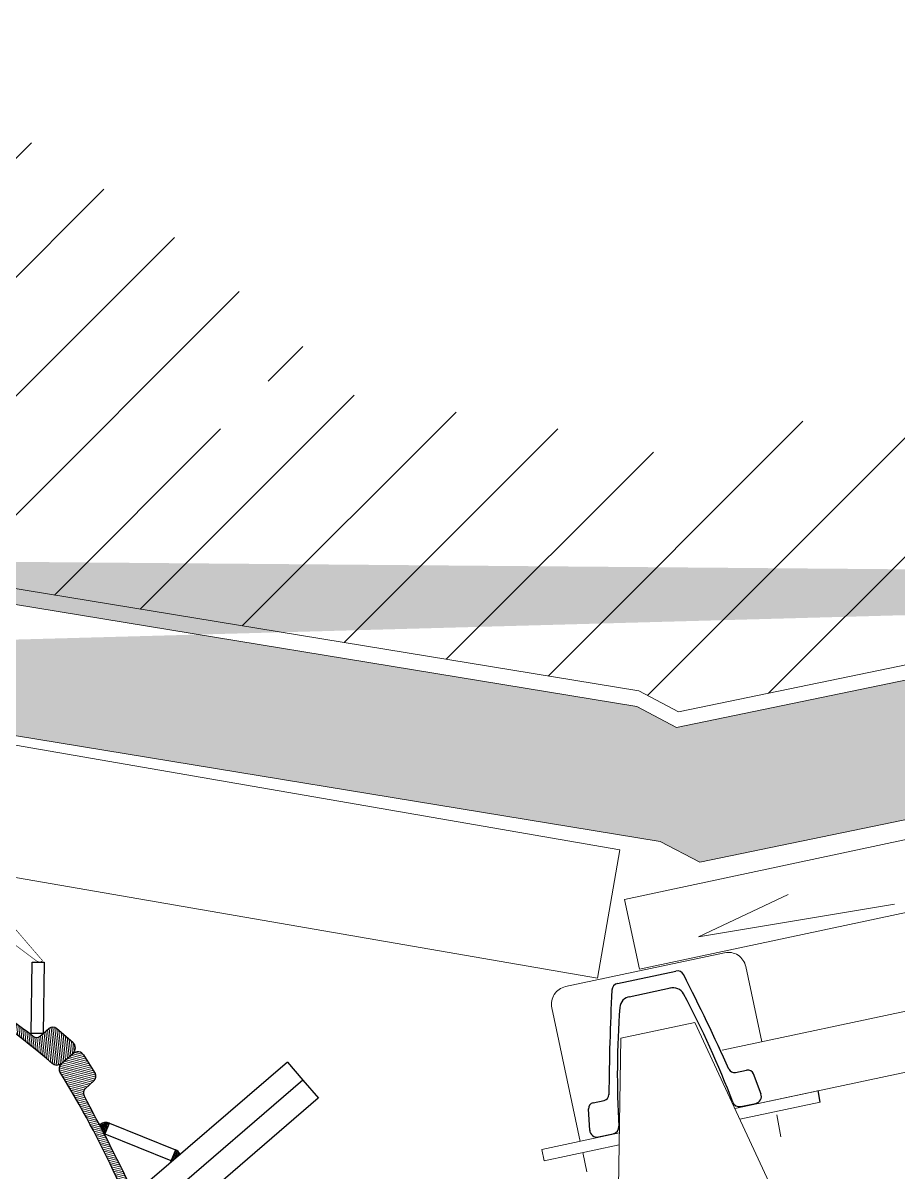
# Model space of a CAD drawing. Header units: millimetres. Extents: x -46762 to 217101, y -107409 to 31524.
# Drawn here: x 118414 to 119151, y -61767 to -60799 of the extents above; entities that cross this region are included whole.
import ezdxf

# ---------------------------------------------------------------- set-up
doc = ezdxf.new("R2010")
doc.units = ezdxf.units.MM
doc.linetypes.add('ACAD_ISO10W100', pattern=[18, 12, -3, 0, -3])
doc.linetypes.add('IRA2', pattern=[4, 2, -1, 0, -1])
pattern_1 = [(49.99999999999999, (0, 0), (1.82184668996004, -0.1593908553890309), [0.1905, -2.0955]), (355, (0, 0), (-0.3524282597566699, 1.9105664288218), [0.1524, -1.6764]), (100.451, (0.15182, -0.0132825), (1.469425016659592, 1.751166878202919), [0.1619, -1.7809]), (46.18420000000001, (0, 0.508), (2.710790408921299, -0.4204232793272715), [0.28575, -3.14325]), (96.6356, (0.225899, 0.472965), (2.374042344662371, 2.474255558900492), [0.24285, -2.67135]), (351.1840000000001, (0, 0.508), (2.374046058139339, 2.474251178605977), [0.2286, -2.5146]), (21, (0.254, 0.381), (1.516148798353833, -1.022655185167625), [0.1905, -2.0955]), (326.0000000000001, (0.254, 0.381), (0.6180202834764708, 1.841879661223193), [0.1524, -1.6764]), (71.4514, (0.380345, 0.295779), (2.134164907701245, 0.8192285771605745), [0.1619, -1.7809]), (37.50000000000001, (0, 0), (0.03088603250591817, 0.8455503887315311), [0, -1.65608, 0, -1.7018, 0, -1.68275]), (7.499999999999999, (0, 0), (0.6681966251030574, 1.001805748181195), [0, -0.9702799999999999, 0, -1.61798, 0, -0.6413500000000001]), (327.5, (-0.5664199999999999, 0), (1.355905951668714, -0.05728743992673458), [0, -0.635, 0, -1.9812, 0, -2.6289]), (317.5, (-0.82042, 0), (1.48129181386018, 0.2542649103333302), [0, -0.8255, 0, -1.31572, 0, -1.8669])]
pattern_2 = [(130, (128494.4827682628, 0), (-1.82184668996004, -0.1593908553890309), [0.1905, -2.0955]), (185, (128494.4827682628, 0), (0.3524282597566699, 1.9105664288218), [0.1524, -1.6764]), (79.549, (128494.3309482628, -0.0132825), (-1.469425016659592, 1.751166878202919), [0.1619, -1.7809]), (133.8158, (128494.4827682628, 0.508), (-2.710790408921299, -0.4204232793272715), [0.28575, -3.14325]), (83.3644, (128494.2568692628, 0.472965), (-2.374042344662371, 2.474255558900492), [0.24285, -2.67135]), (188.8159999999999, (128494.4827682628, 0.508), (-2.374046058139339, 2.474251178605977), [0.2286, -2.5146]), (159, (128494.2287682628, 0.381), (-1.516148798353833, -1.022655185167625), [0.1905, -2.0955]), (214, (128494.2287682628, 0.381), (-0.6180202834764708, 1.841879661223193), [0.1524, -1.6764]), (108.5486, (128494.1024232628, 0.295779), (-2.134164907701245, 0.8192285771605745), [0.1619, -1.7809]), (142.5, (128494.4827682628, 0), (-0.03088603250591817, 0.8455503887315311), [0, -1.65608, 0, -1.7018, 0, -1.68275]), (172.5, (128494.4827682628, 0), (-0.6681966251030574, 1.001805748181195), [0, -0.9702799999999999, 0, -1.61798, 0, -0.6413500000000001]), (212.5, (128495.0491882628, 0), (-1.355905951668714, -0.05728743992673458), [0, -0.635, 0, -1.9812, 0, -2.6289]), (222.5, (128495.3031882628, 0), (-1.48129181386018, 0.2542649103333302), [0, -0.8255, 0, -1.31572, 0, -1.8669])]

# ---------------------------------------------------------------- blocks, each defined once
blk = doc.blocks.new('сопр')
at = {"lineweight": 0}
h = blk.add_hatch(dxfattribs=at)
h.set_pattern_fill('AR-CONC', scale=0.01, style=0)
h.set_pattern_definition(pattern_1)
edge = h.paths.add_edge_path()
edge.add_arc((64201.92335489833, -2667.571534069697), 8.299528506652026, 92.51439684783877, 152.5514570375888)
edge.add_line((64194.55814440739, -2663.74585140423), (64204.30368661218, -2668.748662409661))
edge.add_line((64204.3036866122, -2668.74866240967), (64201.55925110142, -2659.279996099849))
h = blk.add_hatch(dxfattribs=at)
h.set_pattern_fill('AR-CONC', scale=0.01, style=0)
h.set_pattern_definition(pattern_2)
edge = h.paths.add_edge_path()
edge.add_arc((64292.55941336449, -2667.571534069697), 8.299528506652026, 27.44854296256722, 87.48560315253587)
edge.add_line((64292.92351716141, -2659.279996099849), (64290.17908165063, -2668.74866240967))
edge.add_line((64290.17908165064, -2668.748662409661), (64299.92462385543, -2663.74585140423))
h = blk.add_hatch(dxfattribs=at)
h.set_pattern_fill('AR-CONC', scale=0.01, style=0)
h.set_pattern_definition(pattern_1)
edge = h.paths.add_edge_path()
edge.add_arc((64172.05259409266, -2720.321251224428), 5.847362539310585, 146.8480983274942, 199.2510510962566)
edge.add_line((64166.53219868802, -2722.249173225576), (64177.14180799063, -2722.249173225576))
edge.add_line((64177.14180799063, -2722.249173225576), (64167.15704368727, -2717.12355910441))
h = blk.add_hatch(dxfattribs=at)
h.set_pattern_fill('AR-CONC', scale=0.01, style=0)
h.set_pattern_definition(pattern_2)
edge = h.paths.add_edge_path()
edge.add_arc((64322.43017417016, -2720.321251224428), 5.847362539310585, 340.7489489036842, 393.1519016726917)
edge.add_line((64327.32572457555, -2717.12355910441), (64317.34096027219, -2722.249173225576))
edge.add_line((64317.34096027219, -2722.249173225576), (64327.95056957481, -2722.249173225576))
at = {"color": 7, "lineweight": 0}
for p, q in [((64208.83042515846, -2509.322464501332), (64232.18288210293, -2476.031672502046)), ((64209.91696833994, -2505.009127306523), (64230.24490313667, -2476.030033128038)), ((64211.0199338806, -2500.672378727457), (64228.30692417039, -2476.028393754037)), ((64212.13962152954, -2496.311791447755), (64226.36894520409, -2476.02675438008)), ((64213.27634053949, -2491.926924603067), (64224.4309662378, -2476.025115006079)), ((64214.43041009516, -2487.517323170072), (64222.49298727154, -2476.023475632075)), ((64215.60215976726, -2483.082517319432), (64220.3785997788, -2476.273320698285)), ((64223.82573682001, -2490.70983352861), (64234.12086106918, -2476.033311876025)), ((64226.68535328944, -2489.397605051789), (64236.05884003548, -2476.034951249985)), ((64228.87405126838, -2489.041824454023), (64237.99681900172, -2476.036590624029)), ((64230.82110627997, -2489.030525200746), (64239.934797968, -2476.038229997997)), ((64232.75908524626, -2489.032164574677), (64241.87277693425, -2476.039869372005)), ((64234.69706421254, -2489.033803948674), (64243.81075590056, -2476.041508745966)), ((64236.6350431788, -2489.035443322682), (64245.74873486681, -2476.043148119945)), ((64238.57302214507, -2489.037082696654), (64247.68671383309, -2476.044787493942)), ((64240.51100111133, -2489.038722070658), (64249.62469279936, -2476.046426867913)), ((64242.44898007762, -2489.040361444655), (64251.56267176565, -2476.04806624191)), ((64244.38695904386, -2489.042000818634), (64253.5006507319, -2476.049705615889)), ((64246.32493801013, -2489.043640192645), (64255.43862969815, -2476.051344989901)), ((64248.26291697641, -2489.045279566642), (64257.37660866444, -2476.052984363894)), ((64250.2008959427, -2489.046918940574), (64259.31458763069, -2476.054623737873)), ((64252.13887490895, -2489.048558314618), (64261.252566597, -2476.056263111837)), ((64254.07685387519, -2489.050197688601), (64263.19054556323, -2476.057902485882)), ((64256.01483284145, -2489.051837062605), (64265.12852452948, -2476.05954185986)), ((64257.95281180775, -2489.053476436566), (64267.06650349576, -2476.061181233854)), ((64259.89079077405, -2489.055115810523), (64269.00448246206, -2476.062820607789)), ((64261.82876974027, -2489.056755184582), (64270.94246142832, -2476.064459981797)), ((64263.76674870661, -2489.058394558491), (64272.86683024705, -2476.085501707901)), ((64265.69152166983, -2489.078860144309), (64274.53806187717, -2476.467410708559)), ((64267.44367666454, -2489.345406427223), (64275.93857167849, -2477.235255292508)), ((64269.01447022379, -2489.870497917629), (64277.09328241931, -2478.353506063533)), ((64270.42967823002, -2490.617389036874), (64277.96522351312, -2479.874867544724)), ((64271.6987625599, -2491.57259112431), (64278.52630415494, -2481.839385421452)), ((64272.81930076845, -2492.739557568653), (64279.05629061024, -2483.848230543899)), ((64273.77591977173, -2494.140203928488), (64279.58461644021, -2485.859443020265)), ((64274.53241380121, -2495.826144417988), (64280.11127715809, -2487.873029246934)), ((64207.76001368534, -2513.61280465778), (64219.64522715675, -2496.669483854963)), ((64275.10841437519, -2497.76939274016), (64280.63626825111, -2489.888995657147)), ((64275.67289567565, -2499.72906270649), (64281.15958518047, -2491.907348721368)), ((64276.23321569052, -2501.694664917726), (64281.681223381, -2493.928094947587)), ((64276.78934635415, -2503.666239383634), (64282.20117826091, -2495.951240881674)), ((64277.34125918686, -2505.643826704312), (64282.71944520182, -2497.976793107657)), ((64205.66646647466, -2522.126089634847), (64216.97745978484, -2506.001365521664)), ((64206.70545198504, -2517.880549697507), (64218.28340337292, -2501.375255528757)), ((64277.8889252864, -2507.627468082224), (64283.23601955827, -2500.004758247931)), ((64278.43231531944, -2509.617205334354), (64283.75089665764, -2502.03514296365)), ((64278.97139951273, -2511.613080904808), (64284.26407179997, -2504.067953955091)), ((64279.50614764412, -2513.615137877776), (64284.77554025758, -2506.103197961816)), ((64280.0365290332, -2515.623419990596), (64285.28529727503, -2508.140881763175)), ((64203.63416941204, -2530.552057635163), (64214.52136332104, -2515.031493407485)), ((64204.64279158034, -2526.349803066427), (64215.72436633819, -2510.552133417979)), ((64280.56251253169, -2517.637971647579), (64285.7933380688, -2510.181012178422)), ((64280.56251253169, -2517.637971647579), (64285.79333806875, -2510.181012178447)), ((64281.12699383216, -2519.597641613906), (64286.29965782697, -2512.223596067306)), ((64281.68731384703, -2521.563243825145), (64286.80425170931, -2514.268640330043)), ((64282.11375697733, -2523.719698224966), (64287.30711484663, -2516.316151907933)), ((64282.62182772707, -2525.75978593561), (64287.80824234084, -2518.366137783712)), ((64200.69614924626, -2543.033589370742), (64211.18870190316, -2528.075617758888)), ((64201.66108827573, -2538.893608604376), (64212.25575021143, -2523.790072062453)), ((64202.64034945476, -2534.733210470215), (64213.36592867279, -2519.443040888971)), ((64283.12533747568, -2527.806375717522), (64288.30762926461, -2520.418604981653)), ((64283.62425205261, -2529.859516283537), (64288.80527066111, -2522.473560568022)), ((64284.11853674494, -2531.919257119753), (64289.30116154383, -2524.531011651612)), ((64284.60815628537, -2533.985648502505), (64289.79529689629, -2526.590965383737)), ((64198.8083235704, -2551.253601873603), (64209.17630282971, -2536.473219586842)), ((64199.74530227773, -2547.153480779023), (64210.16282347769, -2532.302472500072)), ((64285.09307484012, -2536.058741515739), (64290.2876716718, -2528.653428958885)), ((64285.57325599628, -2538.138588068901), (64290.77828079323, -2530.718409614914)), ((64285.57325599628, -2538.138588068905), (64290.77828079323, -2530.718409614907)), ((64286.04866274883, -2540.225240915603), (64291.26711915272, -2532.78591463347)), ((64286.5192574874, -2542.318753672542), (64291.75418161145, -2534.855951340396)), ((64286.98500198238, -2544.419180838922), (64292.23946299937, -2536.928527105923)), ((64196.97510576357, -2559.39576649895), (64207.31473765058, -2544.655795654857)), ((64197.88499537467, -2555.334263073997), (64208.22746075463, -2540.590252859467)), ((64287.44585737096, -2546.526577816883), (64292.72295811495, -2539.003649345301)), ((64287.90178414244, -2548.641000932032), (64293.20466172495, -2541.081325518979)), ((64288.35274212332, -2550.762507454954), (64293.68456856401, -2543.161563133046)), ((64288.79869046177, -2552.891155623085), (64294.16267333461, -2545.244369739652)), ((64289.23958761182, -2555.027004663676), (64294.63897070655, -2547.329752937312)), ((64174.66521371621, -2596.729065256339), (64205.59193958416, -2552.640548123512)), ((64175.82573359452, -2597.839034638026), (64204.77924561915, -2556.563491394176)), ((64196.07844841671, -2563.438406274679), (64206.436681886, -2548.671917389744)), ((64289.67539131684, -2557.170114816894), (64295.11345531688, -2549.417720371446)), ((64290.10605859267, -2559.320547360014), (64295.58612176948, -2551.508279734579)), ((64290.53154571016, -2561.47836463249), (64296.05696463486, -2553.60143876688)), ((64290.95180817722, -2563.643630061291), (64296.52597844983, -2555.697205256572)), ((64291.47070884471, -2557.375129462405), (64295.58612176947, -2551.508279734553)), ((64177.23195472144, -2598.59873727131), (64203.99741565247, -2560.442435570843)), ((64178.91030360347, -2598.970500061052), (64203.24533906626, -2564.278963927893)), ((64291.36680072027, -2565.816408187588), (64296.99315771722, -2557.795587040357)), ((64291.77647726495, -2567.996764693959), (64297.45849690563, -2559.896592003653)), ((64292.18079091665, -2570.184766432543), (64297.92199044905, -2562.00022808119)), ((64292.57969393978, -2572.380481454147), (64298.38363274666, -2564.106503257492)), ((64292.97313773694, -2574.583979038282), (64298.84352919209, -2566.21526728549)), ((64173.35585679264, -2593.0668918345), (64189.53962826166, -2569.995633378909)), ((64173.78571116272, -2595.218483239663), (64191.53824229593, -2569.910832621954)), ((64173.78635716673, -2589.688796044738), (64187.60164929539, -2569.993994004937)), ((64174.31628008717, -2586.16896547658), (64185.66367032911, -2569.992354630966)), ((64174.84620300763, -2582.649134908319), (64183.72569136282, -2569.990715257005)), ((64175.37612592802, -2579.129304340204), (64181.78771239655, -2569.989075883001)), ((64175.90604884851, -2575.609473771936), (64179.72212713241, -2570.169349475629)), ((64180.83695906287, -2598.98828199823), (64202.52197267347, -2568.074563611815)), ((64182.77493802915, -2598.989921372202), (64201.82633510215, -2571.830633646685)), ((64184.71291699538, -2598.991560746246), (64201.15750176807, -2575.548492101094)), ((64293.36107282706, -2576.795329724158), (64299.58956543814, -2567.916116180288)), ((64293.74344882305, -2579.014605342614), (64300.70786565124, -2569.086273065848)), ((64294.12021440842, -2581.241879049398), (64302.12386914836, -2569.832030149319)), ((64294.49131731341, -2583.477225359155), (64303.88038727157, -2570.092356444184)), ((64294.85670429024, -2585.720720180925), (64305.81836623779, -2570.093995818243)), ((64295.21632108732, -2587.972440854686), (64307.75634520407, -2570.095635192236)), ((64295.57011242285, -2590.232466189002), (64309.69432417032, -2570.097274566215)), ((64295.91802195737, -2592.500876500275), (64311.63230313662, -2570.098913940179)), ((64296.30016977551, -2594.720477404459), (64313.56399376762, -2570.109517838217)), ((64297.06555065016, -2596.393748986586), (64315.22693094186, -2570.50325124801)), ((64298.14253608903, -2597.622803381673), (64316.57024684055, -2571.352630306916)), ((64299.46935254171, -2598.495703718316), (64317.61014108813, -2572.634561156821)), ((64301.05253021548, -2599.003140664605), (64318.22784535275, -2574.518357538076)), ((64186.65089596174, -2598.993200120189), (64200.51460036218, -2579.229382521375)), ((64188.58887492799, -2598.994839494168), (64199.89680678886, -2582.874479721442)), ((64302.92963393783, -2599.091562559501), (64318.56724435445, -2576.798900293441)), ((64304.86761290415, -2599.093201933429), (64318.9066433562, -2579.079443048762)), ((64306.80559187041, -2599.094841307367), (64319.24604235789, -2581.359985804098)), ((64308.74357083662, -2599.096480681394), (64319.58544135963, -2583.640528559419)), ((64310.68154980291, -2599.098120055394), (64319.92484036136, -2585.921071314777)), ((64190.5268538943, -2598.996478868128), (64199.30334150272, -2586.484895005608)), ((64192.46889934685, -2598.992321141224), (64198.73346619539, -2590.06168089142)), ((64194.82471437321, -2598.398301848603), (64198.18648079348, -2593.605835389324)), ((64312.6195287692, -2599.099759429355), (64320.26423936309, -2588.201614070138)), ((64314.55750773545, -2599.101398803334), (64320.60363836482, -2590.482156825456)), ((64316.6793944162, -2598.840863045923), (64320.92156666183, -2592.793307784799)), ((64173.34571251898, -2605.058902539524), (64189.49042799578, -2628.157508276563)), ((64173.77920641396, -2602.90804145296), (64191.48889569926, -2628.245690240521)), ((64174.66126336664, -2601.398949571481), (64205.51335437242, -2645.539726615825)), ((64175.82365947079, -2600.290945187771), (64204.70729855319, -2641.615414013129)), ((64177.23116387752, -2599.533622737868), (64203.93203224877, -2637.735152658322)), ((64178.91013931837, -2599.164699971854), (64203.18644752156, -2633.897357400354)), ((64180.83682210417, -2599.150177647651), (64202.46950370206, -2630.100539329931)), ((64182.77480107044, -2599.151817021626), (64201.78022178658, -2626.343297764623)), ((64184.71278003672, -2599.153456395597), (64201.1176794222, -2622.624313073484)), ((64186.65075900297, -2599.155095769569), (64200.48100640495, -2618.942340236186)), ((64188.58873796926, -2599.15673514357), (64199.86938062809, -2615.296203046317)), ((64190.52671693556, -2599.158374517592), (64199.28202442743, -2611.684788882187)), ((64192.46875257431, -2599.165817863657), (64198.71820127632, -2608.107043978744)), ((64194.82355924066, -2599.763821956378), (64198.17721279087, -2604.561969142451)), ((64296.29264714495, -2603.613321140703), (64313.51480867768, -2628.253453062232)), ((64297.06085782616, -2601.941346850865), (64315.17840960667, -2627.862533637926)), ((64298.13992108287, -2600.714116297404), (64316.52316059564, -2627.015428468883)), ((64299.46821244108, -2599.843461966379), (64317.56522217522, -2625.735258788001)), ((64301.05224634865, -2599.338704223883), (64318.18611263568, -2623.852510161414)), ((64302.92949697917, -2599.253458208848), (64318.5293694596, -2621.572544877879)), ((64304.86747594543, -2599.255097582824), (64318.87262628352, -2619.292579594316)), ((64306.80545491169, -2599.256736956799), (64319.21588310745, -2617.01261431081)), ((64308.74343387799, -2599.258376330821), (64319.55913993137, -2614.732649027272)), ((64310.68141284426, -2599.260015704789), (64319.9023967553, -2612.452683743737)), ((64312.61939181053, -2599.261655078764), (64320.24565357917, -2610.172718460126)), ((64314.55737077681, -2599.263294452736), (64320.58891040313, -2607.892753176609)), ((64316.67881363411, -2599.527419721406), (64320.91074833809, -2605.582143409301)), ((64173.77049709016, -2608.437721835096), (64187.55244902951, -2628.155868902559)), ((64174.29446427058, -2611.958443909352), (64185.61447006322, -2628.154229528533)), ((64294.46477551618, -2614.853496811804), (64303.83118700569, -2628.254231341813)), ((64294.83395759893, -2612.610623376277), (64305.76916597198, -2628.255870715835)), ((64295.197383427, -2610.359514338343), (64307.70714493826, -2628.257510089807)), ((64295.55499785205, -2608.10009079603), (64309.64512390453, -2628.259149463811)), ((64295.90674467049, -2605.832272337648), (64311.5831028708, -2628.260788837779)), ((64174.81843145099, -2615.479165983583), (64183.67649109697, -2628.152590154587)), ((64175.34239863139, -2618.999888057846), (64181.7385121307, -2628.150950780644)), ((64175.86636581183, -2622.520610132127), (64179.67323481413, -2627.967182808035)), ((64292.93155218411, -2623.744161891595), (64298.78777673642, -2632.122793415685)), ((64293.32322796528, -2621.533470693761), (64299.53668947262, -2630.423209124074)), ((64293.70935806784, -2619.314845169538), (64300.65696779919, -2629.254945893514)), ((64294.08989129937, -2617.08821207656), (64302.07423096825, -2628.511585523265)), ((64291.31038416043, -2632.509002533065), (64296.92316317841, -2640.539331083102)), ((64291.72374892794, -2630.329342253357), (64297.39205626, -2638.439116405032)), ((64292.13176374457, -2628.142027679187), (64297.85910815067, -2636.336267493902)), ((64292.53438099001, -2625.946990679156), (64298.32431326309, -2634.230776355795)), ((64196.01814504261, -2634.72578863665), (64206.35138118687, -2649.509780836874)), ((64196.9079616164, -2638.769939625374), (64207.22264106929, -2653.527382351993)), ((64197.81097852124, -2642.83297662314), (64208.1284846292, -2657.594463508427)), ((64289.16492017803, -2643.294791716417), (64294.55127304554, -2651.001167305742)), ((64289.60434905363, -2641.152421939474), (64295.02928947855, -2648.914005610757)), ((64290.03865389567, -2639.002721093031), (64295.5054921416, -2646.82424891445)), ((64290.46779108059, -2636.845626763854), (64295.97987561824, -2644.731889467414)), ((64290.89171622363, -2634.681075449771), (64296.45243445846, -2642.636919472279)), ((64198.72740157968, -2646.915194104899), (64209.07035999496, -2661.713096175834)), ((64199.65744220716, -2651.016894547451), (64210.04982300459, -2665.885506326555)), ((64286.89239106024, -2653.89878596687), (64292.13417158774, -2661.398318673957)), ((64287.35681116268, -2651.792171697431), (64292.62117678118, -2659.324017399646)), ((64287.81631454216, -2649.678522962404), (64293.10639479239, -2657.247159163715)), ((64288.2708611221, -2647.557782423377), (64293.58982036882, -2655.167736451225)), ((64288.72041014933, -2645.429891773834), (64294.07144822563, -2653.085741701063)), ((64200.60131762786, -2655.138388738247), (64211.06854881038, -2670.114090638395)), ((64201.55925110142, -2659.279996099849), (64212.12834514451, -2674.401435474232)), ((64202.53147216121, -2663.442045030763), (64213.23116754663, -2678.750338668331)), ((64284.98632212016, -2662.256012491413), (64290.1683829315, -2669.670102864118)), ((64285.47002135166, -2660.176981303379), (64290.66248496265, -2667.60595519434)), ((64285.94895770155, -2658.091135754006), (64291.15482050522, -2665.539280169807)), ((64286.42309365019, -2655.998422163164), (64291.64538443278, -2663.470070456042)), ((64203.51821686477, -2667.6248732639), (64214.37913691969, -2683.163834644223)), ((64204.51972805747, -2671.828828243557), (64215.57455986585, -2687.645223509098)), ((64282.49765438376, -2672.550772383205), (64287.67155272325, -2679.953184524784)), ((64283.00462590929, -2670.505037387058), (64288.17441137344, -2677.901565145818)), ((64283.50701335257, -2668.452743841837), (64288.67552870881, -2675.847454428789)), ((64284.00478208445, -2666.393842202866), (64289.17489975491, -2673.79084525663)), ((64284.49789692272, -2664.328282134236), (64289.67251950726, -2671.731730469393)), ((64205.53625564973, -2676.054267522086), (64216.81995235922, -2692.198104923449)), ((64206.56805690927, -2680.301559178231), (64218.11806745185, -2696.826417740453)), ((64279.89521030493, -2682.682749915799), (64285.13131179575, -2690.174157498019)), ((64280.42460134489, -2680.669091020682), (64285.64280343172, -2688.134889525038)), ((64280.94957355818, -2678.649110011302), (64286.1525781855, -2686.093165170259)), ((64281.47009490885, -2676.622761053222), (64286.66063122841, -2684.048977525195)), ((64281.9861328641, -2674.589997600957), (64287.16695770309, -2682.002319640374)), ((64207.61539676897, -2684.571082257335), (64219.47192788564, -2701.534486664594)), ((64208.67854815153, -2688.863227236059), (64231.97464904836, -2722.193480135189)), ((64277.18306046501, -2692.657768960784), (64282.54826740759, -2700.333890602069)), ((64277.73408177978, -2690.67505698387), (64283.06827201237, -2698.306802324078)), ((64278.28083734742, -2688.686241907093), (64283.58658345606, -2696.277291602601)), ((64278.82329746652, -2686.691281235959), (64284.10319704997, -2694.245351729456)), ((64279.3614319878, -2684.690131835319), (64284.61810807784, -2692.210975957081)), ((64209.75779231216, -2693.178396512511), (64230.0366700821, -2722.191840761214)), ((64210.85341920018, -2697.517004923659), (64228.0986911158, -2722.190201387191)), ((64211.9657278414, -2701.879480292446), (64226.16071214956, -2722.188562013271)), ((64274.35760917505, -2702.470685085693), (64279.92300916918, -2710.433227406003)), ((64274.93689658554, -2700.528414044507), (64280.45141019858, -2708.418152080598)), ((64275.50469252146, -2698.569701893488), (64280.97814110456, -2706.400687272253)), ((64276.06833721411, -2696.605050465812), (64281.50319733291, -2704.380826465145)), ((64276.62780266562, -2694.634419704351), (64282.02657430305, -2702.358563105714)), ((64213.09502674211, -2706.266264005721), (64224.22273318326, -2722.186922639245)), ((64214.24163431689, -2710.677811626218), (64222.28475421703, -2722.185283265229)), ((64223.64234878233, -2707.501201171784), (64233.91262801464, -2722.195119509186)), ((64226.49974108743, -2708.818265785296), (64235.85060698094, -2722.196758883183)), ((64228.68783401287, -2709.177748797971), (64237.78858594719, -2722.198398257162)), ((64230.63486712176, -2709.192342136412), (64239.72656491346, -2722.20003763113)), ((64232.57284608801, -2709.193981510391), (64241.66454387975, -2722.201677005127)), ((64234.51082505428, -2709.195620884359), (64243.60252284605, -2722.203316379153)), ((64236.4488040205, -2709.197260258377), (64245.54050181223, -2722.204955753121)), ((64238.3867829868, -2709.198899632407), (64247.47848077854, -2722.206595127143)), ((64240.32476195304, -2709.200539006324), (64249.4164597448, -2722.208234501119)), ((64242.26274091934, -2709.202178380347), (64251.35443871108, -2722.20987387509)), ((64244.20071988561, -2709.203817754318), (64253.29241767737, -2722.211513249087)), ((64246.13869885189, -2709.205457128319), (64255.23039664363, -2722.213152623062)), ((64248.07667781819, -2709.207096502341), (64257.16837560992, -2722.214791997085)), ((64250.01465678444, -2709.208735876291), (64259.10635457617, -2722.216431371031)), ((64251.95263575074, -2709.210375250281), (64261.04433354247, -2722.218070745024)), ((64253.890614717, -2709.212014624256), (64262.98231250874, -2722.219710119029)), ((64255.82859368323, -2709.213653998278), (64264.92029147496, -2722.221349493018)), ((64257.76657264951, -2709.215293372301), (64266.85827044123, -2722.222988867023)), ((64259.70455161578, -2709.216932746247), (64268.79624940752, -2722.224628241016)), ((64261.64253058204, -2709.218572120222), (64270.73422837377, -2722.226267614966)), ((64263.58050954833, -2709.220211494219), (64272.65863003804, -2722.2084816391)), ((64265.50531438171, -2709.203002341441), (64274.33050540579, -2721.829400639526)), ((64267.25791782275, -2708.939420802952), (64275.73231227221, -2721.06392659121)), ((64268.82959750421, -2708.416987592696), (64276.8889132603, -2719.947631005263)), ((64270.24606710421, -2707.672491845442), (64277.76342700424, -2718.427746886238)), ((64271.51676566526, -2706.719438210523), (64278.32783048905, -2716.464181079482)), ((64272.6392765885, -2705.554369205976), (64278.86121482548, -2714.456235483067)), ((64273.5982638897, -2704.155343295792), (64279.3929425442, -2712.445919726553)), ((64215.40587934093, -2715.114593540187), (64220.17079244525, -2721.931861353045))]:
    blk.add_line(p, q, dxfattribs=at)
at = {"color": 7, "lineweight": 30}
for p, q in [((64222.09819664234, -2476.023141671016), (64272.3845716205, -2476.065679890722)), ((64229.38274504166, -2489.029308463028), (64265.07802932488, -2489.059503796183)), ((64155.36193568532, -2518.464363526455), (64147.87425642599, -2525.092686037411)), ((64147.87425642599, -2525.092686037411), (64187.64419149177, -2570.01876159341)), ((64195.1318707511, -2563.390439082454), (64155.36193568532, -2518.464363526455)), ((64299.35089751174, -2563.390439082454), (64339.12083257752, -2518.464363526455)), ((64346.60851183685, -2525.092686037411), (64306.83857677106, -2570.01876159341)), ((64339.12083257752, -2518.464363526455), (64346.60851183685, -2525.092686037411)), ((64187.64419149177, -2570.01876159341), (64195.1318707511, -2563.390439082454)), ((64306.83857677106, -2570.01876159341), (64299.35089751174, -2563.390439082454)), ((64173.40079129269, -2592.249784628119), (64176.12658905511, -2574.14461137219)), ((64181.05909657504, -2569.988459532695), (64190.61219260925, -2569.996540681866)), ((64303.71154286492, -2570.092213615433), (64313.26463889913, -2570.100294764594)), ((64320.88527067498, -2592.374544608916), (64318.19010782603, -2574.26478565767)), ((64179.35011276685, -2599.148920011248), (64192.20499097417, -2599.159794202009)), ((64179.35024971535, -2598.987024361908), (64192.20512792267, -2598.997898552669)), ((64302.06940729574, -2599.252730642183), (64314.92428550306, -2599.263604832948)), ((64302.06954424424, -2599.090834992858), (64314.92442245162, -2599.101709183597)), ((64173.3892645434, -2605.876084585681), (64176.08442739242, -2623.985843537288)), ((64320.87374392574, -2606.000844566959), (64318.14794616343, -2624.106017822494)), ((64181.00989631934, -2628.150334430244), (64190.56299235349, -2628.158415579419)), ((64303.66234260928, -2628.254088512964), (64313.21543864343, -2628.262169662139)), ((64204.3036866122, -2668.74866240967), (64201.55925110142, -2659.279996099849)), ((64290.17908165063, -2668.74866240967), (64292.92351716141, -2659.279996099849)), ((64194.55814440739, -2663.74585140423), (64167.15704368727, -2717.12355910441)), ((64176.05332830395, -2721.690409224429), (64203.45442902408, -2668.312701524257)), ((64204.30368661218, -2668.748662409661), (64194.55814440739, -2663.74585140423)), ((64290.17908165064, -2668.748662409661), (64299.92462385543, -2663.74585140423)), ((64318.42943995887, -2721.690409224429), (64291.02833923874, -2668.312701524257)), ((64299.92462385543, -2663.74585140423), (64327.32572457555, -2717.12355910441)), ((64229.19650589353, -2709.191125398673), (64264.89179017681, -2709.22132073182)), ((64167.15704368727, -2717.12355910441), (64177.14180799063, -2722.249173225576)), ((64327.32572457555, -2717.12355910441), (64317.34096027219, -2722.249173225576)), ((64046.98660224275, -2722.036995163442), (64046.9696838614, -2742.036988007651)), ((64446.98717790077, -2722.689073169142), (64046.98660224275, -2722.036995163442)), ((64177.14180799063, -2722.249173225576), (64166.53219868802, -2722.249173225576)), ((64221.88996359791, -2722.184949304126), (64272.17633857614, -2722.227487523847)), ((64246.98653068482, -2722.206178976889), (64270.73422837335, -2722.226267614355)), ((64317.34096027219, -2722.249173225576), (64327.95056957481, -2722.249173225576)), ((64446.98717790078, -2722.689073169138), (64446.97025951943, -2742.689066013347)), ((64046.96968386076, -2742.036988007651), (64046.95276547941, -2762.036980851863)), ((64446.97025951878, -2742.689066013354), (64046.96968386076, -2742.036988007651)), ((64446.97025951878, -2742.68906601335), (64446.95334113744, -2762.689058857555)), ((64046.95276547943, -2762.036980851855), (64446.95360651043, -2762.375349311245))]:
    blk.add_line(p, q, dxfattribs=at)
at = {"color": 7}
blk.add_line((64270.73422837333, -2722.226267614358), (64246.98653068482, -2722.206178976885), dxfattribs=at)
at = {"color": 7, "linetype": 'Continuous', "const_width": 0.5}
for points in [[(64148.0028474494, -2423.226619102924, -0.3521042812323815), (64151.90937965901, -2426.36696446574, -0.3521042812323815)], [(64346.47992081343, -2423.226619102924, 0.3521042812323815), (64342.57338860381, -2426.36696446574, 0.3521042812323815)], [(64247.24138413141, -2470.488766060183), (64169.32056133719, -2470.488766060183, -0.3521042812323841), (64160.04254733936, -2463.030445823495), (64156.69509636147, -2447.818610163486)], [(64247.24138413141, -2470.488766060183), (64325.16220692563, -2470.488766060183, 0.3521042812323841), (64334.44022092347, -2463.030445823495), (64337.78767190135, -2447.818610163486)], [(64247.24138413141, -2476.044410780869), (64325.16220692563, -2476.044410780869, -0.3521042812323841), (64334.44022092347, -2483.502731017556), (64337.78767190135, -2498.714566677566)], [(64148.0028474494, -2523.306557738128, 0.3521042812323815), (64151.90937965901, -2520.166212375312, 0.3521042812323815)], [(64346.47992081343, -2523.306557738128, -0.3521042812323815), (64342.57338860381, -2520.166212375312, -0.3521042812323815)]]:
    blk.add_lwpolyline(points, format="xyb", dxfattribs=at)
for points in [[(64148.0028474494, -2473.266588420526), (64148.0028474494, -2423.22661910288)], [(64156.69509636147, -2447.818610163486), (64151.90937965901, -2426.070857478179)], [(64337.78767190135, -2447.818610163486), (64342.57338860381, -2426.070857478179)], [(64346.47992081343, -2473.266588420526), (64346.47992081343, -2423.22661910288)], [(64148.0028474494, -2473.266588420526), (64148.0028474494, -2523.306557738172)], [(64346.47992081343, -2473.266588420526), (64346.47992081343, -2523.306557738172)], [(64156.69509636147, -2498.714566677566), (64151.90937965901, -2520.462319362873)], [(64337.78767190135, -2498.714566677566), (64342.57338860381, -2520.462319362873)]]:
    blk.add_lwpolyline(points, dxfattribs=at)
at = {"color": 7, "linetype": 'Continuous', "lineweight": 30, "const_width": 0.5}
blk.add_lwpolyline([(64247.24138413141, -2476.044410780869), (64169.32056133719, -2476.044410780869, 0.3521042812323841), (64160.04254733936, -2483.502731017556), (64156.69509636147, -2498.714566677566)], format="xyb", dxfattribs=at)
at = {"color": 7, "lineweight": 30}
for centre, radius, start, end in [((64222.09312112781, -2482.023139525278), 5.999999999999967, 88.55795276308022, 165.1908510867638), ((64272.37949610599, -2482.065677745002), 5.999999999999967, 14.71221371452879, 91.34511203825247), ((66106.20786860578, -2984.984279080065), 1956.091849773699, 165.0531000712083, 167.6351816048644), ((64229.37428585079, -2499.029304885134), 9.999999999999947, 86.30292904929168, 163.4163146823902), ((64265.06957013401, -2499.059500218289), 9.999999999999947, 16.48675011903077, 93.60013575134845), ((62387.41651654102, -2981.83848136276), 1956.091849773699, 12.26788319689842, 14.84996472987031), ((64929.58206621752, -2704.671139233687), 739.7803755817811, 163.6302472352852, 171.3911670739528), ((63564.51487929355, -2703.516402429697), 739.7803755817811, 8.511897727422332, 16.27281756638537), ((64190.61642220468, -2564.996542467761), 4.999999999999973, 269.9515324010541, 348.198410721026), ((64303.7157724604, -2565.092215401295), 4.999999999999973, 191.7046540797874, 269.9515324010541), ((64181.0548669796, -2574.988457743741), 4.999999999999973, 89.51427913074228, 172.5927093947519), ((64313.26040930363, -2575.100292975658), 4.999999999999973, 7.310355406671456, 90.3887856705797), ((64179.3553252299, -2592.987026508647), 5.999999999999967, 169.9344177067899, 270.5455858640982), ((64192.21020343721, -2592.997900699935), 5.999999999999967, 269.9515324010541, 351.7623000267216), ((64302.07461975879, -2593.090837140124), 5.999999999999967, 188.1407647741829, 269.9515324010541), ((64314.92949796617, -2593.101711330342), 5.999999999999967, 269.3574789369144, 9.968647094513878), ((64179.34503725229, -2605.148917864495), 5.999999999999985, 89.35747893691448, 189.9686470945139), ((64192.19991545963, -2605.159792054757), 5.999999999999985, 8.140764774182939, 89.95153240105405), ((64929.75965592486, -2494.734226765155), 739.7803755817832, 188.5118977274223, 196.2728175663854), ((63564.69246900094, -2493.579489961161), 739.7803755817832, 343.6302472352853, 351.3911670739528), ((64302.0643317812, -2605.252728494936), 5.999999999999985, 89.95153240105405, 171.7623000267215), ((64314.91920998851, -2605.263602686216), 5.999999999999985, 349.9344177067899, 90.5455858640982), ((64181.01412591478, -2623.150336219198), 4.999999999999988, 187.3103554066714, 270.3887856705797), ((64313.21966823887, -2623.262171451093), 4.999999999999988, 269.5142791307423, 352.5927093947519), ((64190.55876275807, -2633.158413793542), 4.999999999999988, 11.70465407978735, 89.95153240105405), ((66106.85801867745, -2216.412147832089), 1956.091849773704, 192.2678831968984, 194.8499647298703), ((62388.06666661269, -2213.266350114769), 1956.091849773704, 345.0531000712083, 347.6351816048644), ((64303.65811301384, -2633.25408672708), 4.999999999999988, 89.95153240105405, 168.198410721026), ((64201.92335489833, -2667.571534069697), 8.299528506652026, 92.51439684783877, 152.5514570375888), ((64292.55941336449, -2667.571534069697), 8.299528506652026, 27.44854296256722, 87.48560315253587), ((64229.20496508446, -2699.191128976559), 9.999999999999977, 196.4867501190308, 273.6001357513485), ((64264.90024936773, -2699.221324309685), 9.999999999999977, 266.3029290492917, 343.4163146823902), ((64172.05259409266, -2720.321251224428), 5.847362539310585, 146.8480983274942, 199.2510510962566), ((64221.89503911248, -2716.184951449864), 5.999999999999985, 194.7122137145288, 271.3451120382525), ((64272.1814140907, -2716.227489669553), 5.999999999999985, 268.5579527630803, 345.1908510867639), ((64322.43017417016, -2720.321251224428), 5.847362539310585, 340.7489489036842, 33.15190167269175)]:
    blk.add_arc(centre, radius, start, end, dxfattribs=at)
blk = doc.blocks.new('ход12')
at = {"color": 7, "lineweight": 15}
for p, q in [((102364.3695372045, -34739.25695980378), (102230.355736571, -34767.8154769264)), ((102362.2570459163, -34821.29690585091), (102756.1565953447, -34737.89220712577)), ((102382.1664452559, -34750.8012252118), (102395.6687082065, -34814.16199311849)), ((102218.811471163, -34785.61238497777), (102242.8147884566, -34898.37672932791)), ((102374.4431018453, -34870.04978901221), (102764.876612076, -34787.1723565213)), ((102442.8728486052, -34855.4553764989), (102372.9702972073, -34870.35170211294)), ((102377.1867653885, -34879.43705316707), (102444.908006878, -34865.0055675626)), ((102408.3934806012, -34875.73568584462), (102411.7745673889, -34894.17949068625)), ((102275.8039095717, -34891.05798707699), (102210.3672234382, -34905.00263093127)), ((102210.3672234382, -34905.00263093127), (102212.4023817109, -34914.55282199499)), ((102212.4023817109, -34914.55282199499), (102275.6472820338, -34901.07525057881)), ((102244.8168370589, -34907.64525894028), (102248.237689611, -34923.69796398605))]:
    blk.add_line(p, q, dxfattribs=at)
at = {"color": 7, "lineweight": 30}
for p, q in [((102274.1318387744, -34765.17600176437), (102323.3193534077, -34754.72087277682)), ((102283.970813486, -34776.37509086257), (102318.8860826575, -34768.9536212977)), ((102373.5832438673, -34840.13696896189), (102382.927585176, -34838.15076790224)), ((102395.0298506623, -34858.34362319538), (102388.6138446649, -34841.1953830788)), ((102253.6110048799, -34865.6378555769), (102262.9553461886, -34863.65165451726)), ((102378.0305609019, -34868.83953979546), (102390.6045336769, -34866.16685937585)), ((102250.7682093937, -34889.00738164455), (102249.6547049091, -34870.73206003779)), ((102257.9929344464, -34894.35432494585), (102270.5669072215, -34891.68164452625))]:
    blk.add_line(p, q, dxfattribs=at)
at = {"color": 7, "lineweight": 0}
blk.add_line((102274.5930729421, -34871.2633163058), (102274.1038726296, -34855.44393977197), dxfattribs=at)
at = {"color": 7, "linetype": 'ACAD_ISO10W100'}
blk.add_line((102444.908006878, -34865.0055675626), (102443.0602945048, -34855.41734679259), dxfattribs=at)
at = {"color": 7, "lineweight": 15}
for points in [[(102277.0528805767, -34811.17885579541), (102339.3618953582, -34797.9346658524)], [(102339.3618953582, -34797.9346658524), (102467.9084694569, -35074.91784284112)], [(102277.0528805767, -34811.17885579541), (102272.2789493101, -35116.50018100467)]]:
    blk.add_lwpolyline(points, dxfattribs=at)
at = {"color": 7, "lineweight": 30}
for centre, radius, start, end in [((102324.5668235529, -34760.58975838221), 6, 26.76068131397089, 103.3935796377767), ((100585.4490882541, -35642.81863590535), 1956.091849773709, 24.31635079618209, 26.89843232944565), ((104222.9772283757, -34869.63816146315), 1956.091849773709, 177.1015676705411, 179.6836492039059), ((102275.3793089195, -34771.04488736976), 6, 100.606420362257, 177.2393186860479), ((102320.9651995656, -34778.73509730503), 10, 28.53521771841919, 105.6486033511839), ((102286.0499303941, -34786.1565668699), 10, 98.35139664882877, 175.464782281481), ((101678.5209053613, -35124.92121569326), 739.780375581785, 20.56036532688543, 28.32128516559464), ((103013.7585768256, -34841.10768723451), 739.780375581785, 175.6787148342825, 183.4396346729835), ((102372.5436854126, -34835.24623095521), 5, 203.7531216794775, 282.0000000000157), ((102383.9671436301, -34843.04150590591), 5, 19.3588230057655, 102.437253269746), ((102261.9157877339, -34858.76091651058), 5, 282.0000000000157, 0.2468783206260506), ((102389.357063532, -34860.29797377145), 6, 281.4059465368881, 22.01711469408435), ((102254.650563334, -34870.52859358057), 5, 101.5627467302082, 184.6411769942051), ((102376.783090757, -34862.97065419157), 6, 200.1892323737475, 282.0000000000157), ((102256.7454643015, -34888.48543934145), 6, 181.9828853059512, 282.5940534631006), ((102269.3194370767, -34885.81275892236), 6, 282.0000000000157, 3.810767626406233)]:
    blk.add_arc(centre, radius, start, end, dxfattribs=at)
at = {"color": 7, "lineweight": 15, "extrusion": (0, 0, -1)}
for centre, major_axis, ratio, start_param, end_param in [((102367.4958585262, -34753.92754653346), (8.961715079205804, 12.02861849254549), 0.9999999999992242, -0.850275158696334, 0.7205211680993631), ((102233.4820578927, -34782.4860636561), (-12.02861849254566, 8.961715079205934), 0.9999999999996785, 5.432910148483508, 7.003706475278724)]:
    blk.add_ellipse(centre, major_axis=major_axis, ratio=ratio, start_param=start_param, end_param=end_param, dxfattribs=at)

msp = doc.modelspace()

# ---------------------------------------------------------------- hatches: boundary and pattern name
at = {"lineweight": 0}
h = msp.add_hatch(dxfattribs=at)
h.set_pattern_fill('JIS_WOOD', scale=100, style=0)
h.set_pattern_definition([(45, (56195.76325502712, -58324.64049932285), (-49.99999991609842, 49.99999991609842), [])])
h.paths.add_polyline_path([(118750.6534083098, -61682.60945794475), (118752.1618696954, -61706.47995141597), (118077.335959124, -61582.50039623585), (118184.405920295, -61219.59797723568), (118348.9813645023, -61278.76440225547), (118383.5420986236, -61284.43236431377), (118372.1248235221, -61274.63384550296), (118334.618646199, -61248.08212775231), (118229.9147656879, -61180.92165640197), (118142.4009282779, -61127.81787509421), (117987.6888113358, -61055.97172512751), (117820.7092073889, -60994.17817127724), (117734.1855293716, -60961.33934482369), (117539.233634408, -60923.0274382624), (117477.9002337936, -60909.89197684226), (117359.155455072, -60895.09214854541), (117240.9472528315, -60885.11908793316), (117198.29455133, -60884.24012935422), (117155.6418498286, -60885.11908793316), (117037.4336475881, -60895.09214854541), (116918.6888688665, -60909.89197684226), (116857.355468252, -60923.0274382624), (116662.4035732884, -60961.33934482369), (116575.8798952712, -60994.17817127724), (116408.9002913243, -61055.97172512751), (116254.1881743822, -61127.81787509421), (116166.6743369722, -61180.92165640197), (116061.9704564611, -61248.08212775231), (116024.464279138, -61274.63384550296), (115880.6917520873, -61398.02211444307), (115850.9996498785, -61402.70744725284), (115825.9955316629, -61426.13584033466), (115813.4934725552, -61457.37323670161), (115669.3123174432, -61608.66463535051), (115676.0019449586, -61646.55016244807), (115575.6598376048, -61766.89325899729), (115459.709175726, -61931.80736048106), (115350.4481413626, -62114.5502097451), (115267.9444643723, -62301.7505053092), (115202.6884649063, -62461.55220290623), (115141.0438384059, -62654.33104957284), (115089.3423026176, -62924.61897410438), (115063.5134358043, -63258.64457685377), (115063.5134358043, -64263.94048848236), (119333.0756668558, -64263.94048848236), (119333.0756668558, -63258.64457685377), (119307.2468000424, -62924.61897410438), (119255.5452642542, -62654.33104957284), (119193.9006377538, -62461.55220290623), (119128.6446382878, -62301.7505053092), (119046.1409612974, -62114.5502097451), (118936.8799269341, -61931.80736048106), (118820.9292650552, -61766.89325899729)])
h.paths.add_polyline_path([(119046.055732599, -64581.17296892763), (119653.2928341847, -64452.10073849611), (119653.2928341847, -64132.12816369134), (119333.0756668558, -64200.19242376649), (119333.0756668558, -63258.64457685383), (119307.2468000425, -62924.61897410447), (119255.5452642542, -62654.33104957284), (119193.9006377537, -62461.55220290615), (119128.6446382877, -62301.75050530936), (119046.1409612975, -62114.55020974522), (118936.8799269341, -61931.80736048109), (118820.9292650552, -61766.89325899728), (118750.6534083098, -61682.60945794472), (118752.1618696954, -61706.47995141597), (118077.335959124, -61582.50039623585), (118184.405920295, -61219.59797723568), (118348.9813645024, -61278.76440225548), (118383.5420986236, -61284.43236431377), (118372.1248235221, -61274.63384550291), (118362.1478556018, -61267.57085867964), (118440.5054303993, -61280.4215047155), (118620.1096206667, -61100.1441849437), (118698.3943887555, -61113.04402718857), (118548.1993643509, -60984.14385102234), (118505.0672604293, -60953.60937560909), (118384.6577978416, -60876.37483355621), (118284.01688482, -60815.30548505228), (118106.0979503366, -60732.68241259058), (117914.0714057977, -60661.61982566275), (117814.5691760779, -60623.85517524118), (117590.3744968697, -60579.7964826957), (117519.8410861631, -60564.69070206254), (117383.2845906333, -60547.67089952116), (117247.3451580567, -60536.20187981708), (117198.29455133, -60535.19107745129), (117149.2439446033, -60536.20187981708), (117013.3045120268, -60547.67089952116), (116876.7480164969, -60564.69070206254), (116806.2146057904, -60579.7964826957), (116582.0199265822, -60623.85517524118), (116482.5176968624, -60661.61982566275), (116290.4911523234, -60732.68241259058), (116112.57221784, -60815.30548505228), (116011.9313048185, -60876.37483355621), (115891.5218422308, -60953.60937560909), (115848.3897383091, -60984.14385102234), (115683.0513322009, -61126.04036030346), (115648.9054146608, -61131.42849303471), (115620.1506787129, -61158.3711450788), (115605.773310739, -61194.29415090079), (115439.9649823601, -61368.27925934702), (115447.6580540029, -61411.84761550922), (115332.2646305461, -61550.24217654082), (115198.9213693854, -61739.89339324715), (115073.2711798675, -61950.04766990081), (114978.3919513286, -62165.32800979952), (114903.3475519427, -62349.0999620361), (114832.4562314673, -62570.7956357027), (114772.9994653108, -62881.62674891397), (114743.2962684754, -63265.75619207577), (114743.2962684754, -64581.17296892763)])
at = {"lineweight": 15}
h = msp.add_hatch(dxfattribs=at)
h.set_pattern_fill('GRAVEL', scale=10, style=0)
h.set_pattern_definition([(228.0128, (24572.1670675493, -18661.38355856139), (-2032.001726589601, -2286.002808951258), [34.1721, -3383.05]), (184.9697, (24549.3070675493, -18686.78355856139), (3048.004930617913, 253.9982075387458), [58.6405, -5805.4]), (132.5104, (24490.8870675493, -18691.86355856138), (2539.998151833169, -2794.002729246041), [41.34819999999999, -4093.47]), (267.2737, (24391.8270675493, -18755.36355856138), (253.9988970828173, 5079.998365336643), [53.40049999999999, -5286.639999999999]), (292.8337, (24389.2870675493, -18808.70355856138), (-1270.003605550191, 3048.001733005111), [52.3634, -5183.98]), (357.2737, (24409.6070675493, -18856.96355856139), (-5079.998365336643, 253.9988970828175), [53.40049999999999, -5286.639999999999]), (37.6942, (24462.9470675493, -18859.50355856138), (-3302.002086123993, -2539.997735698489), [70.61939999999998, -6991.310000000001]), (72.2553, (24518.8270675493, -18816.32355856138), (1778.00355654672, 5588.00162060364), [66.672, -6600.53]), (121.4296, (24539.1470675493, -18752.82355856138), (-2032.000523526448, 3301.996115997269), [53.5813, -5304.55]), (175.2364, (24511.2070675493, -18707.10355856139), (2793.997805305446, -253.9976162721156), [61.17129999999999, -2997.389999999999]), (222.3974, (24450.2470675493, -18702.02355856138), (-3048.000091723971, -2793.996365063697), [79.1078, -7831.68]), (138.8141, (24643.2870675493, -18757.90355856139), (-1777.998867422474, 1523.997655712401), [27.0005, -2673.06]), (171.4692, (24622.9670675493, -18740.12355856139), (3301.99495955914, -508.0012800045699), [51.36819999999998, -5085.459999999998]), (225, (24572.1670675493, -18732.50355856138), (-5.329070518200751e-14, -253.9998268700197), [35.9209, -323.289]), (203.1986, (24554.3870675493, -18702.02355856138), (1270.004282559083, 508.0022274306265), [19.3441, -1915.06]), (291.8014, (24536.6070675493, -18709.64355856138), (-254.0001781894509, 762.0004908731864), [27.3566, -1340.48]), (30.9638, (24546.7670675493, -18735.04355856138), (761.9991954808227, 508.0003958660552), [44.43199999999999, -1436.629999999999]), (161.5651, (24584.8670675493, -18712.18355856138), (508.0002318180981, -253.9996222465077), [32.1287, -771.0899999999999]), (16.38950000000001, (24389.2870675493, -18709.64355856138), (2540.001401396935, 761.9984149967804), [45.00880000000001, -4455.88]), (70.3462, (24432.4670675493, -18696.94355856139), (-1015.997168867651, -2793.9960488545), [37.7599, -3738.219999999999]), (293.1986, (24584.8670675493, -18661.38355856139), (-508.0022274306264, 1270.004282559083), [38.688, -1895.72]), (343.6105, (24600.1070675493, -18696.94355856139), (-2540.001401396935, 761.9984149967811), [45.00879999999999, -4455.879999999998]), (339.444, (24389.2870675493, -18867.12355856139), (-1270.001576425591, 507.9993836050138), [43.4035, -2126.77]), (294.7751, (24429.9270675493, -18882.36355856138), (-1269.997040362684, 2793.998702615667), [36.36719999999998, -3600.359999999999]), (66.80140000000002, (24587.4070675493, -18915.38355856139), (508.0022274306268, 1270.004282559083), [38.688, -1895.72]), (17.35400000000001, (24602.6470675493, -18879.82355856138), (-3302.000178185996, -1015.998467560563), [42.57829999999999, -4215.239999999999]), (69.444, (24462.9470675493, -18915.38355856139), (-507.9993836050144, -1270.001576425591), [21.7018, -2148.48]), (101.3099, (24572.1670675493, -18915.38355856139), (-253.9987462887348, 1015.996746090262), [12.9515, -1282.2]), (165.9638, (24569.6270675493, -18902.68355856138), (762.0005354697173, -253.9995604123641), [52.3634, -994.905]), (186.0090000000001, (24518.8270675493, -18889.98355856138), (2539.996254442795, 253.9994068547858), [48.5267, -4804.139999999999]), (303.6901, (24546.7670675493, -18757.90355856139), (-254.0000871307233, 507.999509923184), [36.6324, -879.178]), (353.1572, (24567.0870675493, -18788.38355856139), (4318.001785664343, -508.002275165484), [63.95569999999999, -6331.599999999999]), (60.94540000000001, (24630.5870675493, -18796.00355856138), (-1015.997636582909, -1777.995761083413), [26.1508, -2588.94]), (90, (24643.2870675493, -18773.14355856138), (-254, 254), [15.24, -238.76]), (120.2564, (24513.7470675493, -18882.36355856138), (1015.997846683611, -1777.999103247756), [35.2867, -3493.39]), (48.01279999999999, (24495.9670675493, -18851.88355856139), (2032.001726589601, 2286.002808951258), [68.3443, -3348.88]), (0, (24541.6870675493, -18801.08355856139), (254, 254), [66.04, -187.96]), (325.3048, (24607.7270675493, -18801.08355856139), (-2539.995599095369, 1778.000169048476), [40.161, -3975.93]), (254.0546, (24640.7470675493, -18823.94355856139), (-254.0006479701474, -1016.002420320363), [36.9829, -1812.17]), (207.646, (24630.5870675493, -18859.50355856138), (-4825.998304902272, -2540.001597472339), [60.2145, -5961.25]), (175.4261, (24577.2470675493, -18887.44355856139), (-3302.000760474751, 253.9987711219462), [63.70289999999999, -6306.579999999998]), (175.4261, (24577.2470675493, -18887.44355856139), (-3302.000760474751, 253.9987711219462), [63.70289999999999, -6306.579999999998])])
edge = h.paths.add_edge_path()
edge.add_line((115105.3718890499, -64260.77303888099), (115105.3718890499, -63247.91589665))
edge.add_line((115105.3718890499, -63247.91589665), (115130.6943074944, -62920.43981552315))
edge.add_line((115130.6943074944, -62920.43981552315), (115181.3820876789, -62655.45165421772))
edge.add_line((115181.3820876789, -62655.45165421772), (115241.8179960127, -62466.45278493673))
edge.add_line((115241.8179960127, -62466.45278493673), (115305.7944660774, -62309.78445395925))
edge.add_line((115305.7944660774, -62309.78445395925), (115386.680423911, -62126.25475242582))
edge.add_line((115386.680423911, -62126.25475242582), (115493.7990850516, -61947.0950962846))
edge.add_line((115493.7990850516, -61947.0950962846), (115607.4762045406, -61785.41460463384))
edge.add_line((115607.4762045406, -61785.41460463384), (115705.8508195933, -61667.43117664442))
edge.add_line((115705.8508195933, -61667.43117664442), (115699.2923612449, -61630.28850301935))
edge.add_line((115699.2923612449, -61630.28850301935), (115840.6464348841, -61481.96360238318))
edge.add_line((115840.6464348841, -61481.96360238318), (115852.903355578, -61451.33870398421))
edge.add_line((115852.903355578, -61451.33870398421), (115877.4171969658, -61428.36969115889))
edge.add_line((115877.4171969658, -61428.36969115889), (115906.527101092, -61423.7762276199))
edge.add_line((115906.527101092, -61423.7762276199), (116047.4805589849, -61302.80733650215))
edge.add_line((116047.4805589849, -61302.80733650215), (116084.2513210664, -61276.77624066817))
edge.add_line((116084.2513210664, -61276.77624066817), (116186.9021843126, -61210.9326413051))
edge.add_line((116186.9021843126, -61210.9326413051), (116272.7000641263, -61158.87011061121))
edge.add_line((116272.7000641263, -61158.87011061121), (116424.3786101479, -61088.43270868308))
edge.add_line((116424.3786101479, -61088.43270868308), (116588.0841042135, -61027.85079314359))
edge.add_line((116588.0841042135, -61027.85079314359), (116672.9112395245, -60995.65586524796))
edge.add_line((116672.9112395245, -60995.65586524796), (116864.0405483124, -60958.09517254081))
edge.add_line((116864.0405483124, -60958.09517254081), (116924.1713332285, -60945.21726918773))
edge.add_line((116924.1713332285, -60945.21726918773), (117040.5877829556, -60930.70763360259))
edge.add_line((117040.5877829556, -60930.70763360259), (117156.478177309, -60920.93012319843))
edge.add_line((117156.478177309, -60920.93012319843), (117198.29455133, -60920.06839910142))
edge.add_line((115205.034872968, -64260.77303888099), (115205.034872968, -63251.9129488442))
edge.add_line((115205.034872968, -63251.9129488442), (115229.1514619627, -62940.03096681862))
edge.add_line((115229.1514619627, -62940.03096681862), (115277.4255383289, -62687.66128938488))
edge.add_line((115277.4255383289, -62687.66128938488), (115334.9835462659, -62507.66236626013))
edge.add_line((115334.9835462659, -62507.66236626013), (115395.913517756, -62358.45443199587))
edge.add_line((115395.913517756, -62358.45443199587), (115472.9477633119, -62183.66424005927))
edge.add_line((115472.9477633119, -62183.66424005927), (115574.9655358267, -62013.03599611524))
edge.add_line((115574.9655358267, -62013.03599611524), (115683.2294591496, -61859.05457549548))
edge.add_line((115683.2294591496, -61859.05457549548), (115776.9195687236, -61746.68940598174))
edge.add_line((115776.9195687236, -61746.68940598174), (115770.6734179156, -61711.31543110072))
edge.add_line((115770.6734179156, -61711.31543110072), (115905.2963451911, -61570.05362097104))
edge.add_line((115905.2963451911, -61570.05362097104), (115916.9696029947, -61540.88705106726))
edge.add_line((115916.9696029947, -61540.88705106726), (115940.3161186022, -61519.01180075743))
edge.add_line((115940.3161186022, -61519.01180075743), (115968.0398368177, -61514.63707357744))
edge.add_line((115968.0398368177, -61514.63707357744), (116102.281225287, -61399.42860584625))
edge.add_line((116102.281225287, -61399.42860584625), (116137.300998698, -61374.63708600437))
edge.add_line((116137.300998698, -61374.63708600437), (116235.0637255991, -61311.92889613478))
edge.add_line((116235.0637255991, -61311.92889613478), (116316.7759920884, -61262.34553356917))
edge.add_line((116316.7759920884, -61262.34553356917), (116461.2317502042, -61195.26229363761))
edge.add_line((116461.2317502042, -61195.26229363761), (116617.1417445524, -61137.56523121905))
edge.add_line((116617.1417445524, -61137.56523121905), (116697.9294924677, -61106.90339512797))
edge.add_line((116697.9294924677, -61106.90339512797), (116879.957405599, -61071.13130683545))
edge.add_line((116879.957405599, -61071.13130683545), (116937.2248198048, -61058.86663697538))
edge.add_line((116937.2248198048, -61058.86663697538), (117048.0976290687, -61045.04793641809))
edge.add_line((117048.0976290687, -61045.04793641809), (117158.4694332147, -61035.73602174746))
edge.add_line((117158.4694332147, -61035.73602174746), (117198.29455133, -61034.91533213127))
edge.add_line((115105.3718890499, -64260.77303888099), (115205.034872968, -64260.77303888099))
edge.add_line((118272.6618777742, -61251.32682667549), (118209.6869183475, -61210.9326413051))
edge.add_line((118209.6869183475, -61210.9326413051), (118123.8890385338, -61158.87011061121))
edge.add_line((118123.8890385338, -61158.87011061121), (117972.2104925121, -61088.43270868308))
edge.add_line((117972.2104925121, -61088.43270868308), (117808.5049984465, -61027.85079314359))
edge.add_line((117808.5049984465, -61027.85079314359), (117723.6778631355, -60995.65586524796))
edge.add_line((117723.6778631355, -60995.65586524796), (117532.5485543477, -60958.09517254081))
edge.add_line((117532.5485543477, -60958.09517254081), (117472.4177694316, -60945.21726918773))
edge.add_line((117472.4177694316, -60945.21726918773), (117356.0013197045, -60930.70763360259))
edge.add_line((117356.0013197045, -60930.70763360259), (117240.1109253511, -60920.93012319843))
edge.add_line((117240.1109253511, -60920.93012319843), (117198.29455133, -60920.06839910142))
edge.add_line((118301.3469224753, -61405.46964586953), (118294.3078773731, -61399.42860584625))
edge.add_line((118294.3078773731, -61399.42860584625), (118259.2881039621, -61374.63708600437))
edge.add_line((118259.2881039621, -61374.63708600437), (118161.525377061, -61311.92889613478))
edge.add_line((118161.525377061, -61311.92889613478), (118079.8131105717, -61262.34553356917))
edge.add_line((118079.8131105717, -61262.34553356917), (117935.3573524558, -61195.26229363761))
edge.add_line((117935.3573524558, -61195.26229363761), (117779.4473581077, -61137.56523121905))
edge.add_line((117779.4473581077, -61137.56523121905), (117698.6596101924, -61106.90339512797))
edge.add_line((117698.6596101924, -61106.90339512797), (117516.6316970611, -61071.13130683545))
edge.add_line((117516.6316970611, -61071.13130683545), (117459.3642828553, -61058.86663697538))
edge.add_line((117459.3642828553, -61058.86663697538), (117348.4914735914, -61045.04793641809))
edge.add_line((117348.4914735914, -61045.04793641809), (117238.1196694453, -61035.73602174746))
edge.add_line((117238.1196694453, -61035.73602174746), (117198.29455133, -61034.91533213127))
edge.add_line((118178.6439295439, -61324.17516172514), (118368.5959032119, -61392.46468852251))
edge.add_line((118368.5959032119, -61392.46468852251), (118950.3521756387, -61487.87274518359))
edge.add_line((118950.3521756387, -61487.87274518359), (118983.6967300038, -61505.51565924159))
edge.add_line((118983.6967300038, -61505.51565924159), (120137.975414228, -61266.90110561571))
edge.add_line((118272.6618777742, -61251.32682667549), (118348.9813645023, -61278.76440225547))
edge.add_line((118348.9813645023, -61278.76440225547), (118930.7376369291, -61374.17245891655))
edge.add_line((118930.7376369291, -61374.17245891655), (118964.0821912943, -61391.81537297455))
edge.add_line((118964.0821912943, -61391.81537297455), (120094.5353447346, -61158.12607567594))
edge.add_line((120094.5353447346, -61158.12607567594), (120118.5114395527, -61270.92473326508))
h = msp.add_hatch(dxfattribs=at)
h.set_pattern_fill('JIS_WOOD', scale=100, style=0)
h.set_pattern_definition([(45, (24389.2870675493, -18915.38355856139), (-49.99999991609842, 49.99999991609842), [])])
h.paths.add_polyline_path([(118440.5054303993, -61280.42150471552), (118932.3741101442, -61361.08799185307), (118965.7186645094, -61378.73090591107), (120091.9400975074, -61145.91639742923), (120046.5259875139, -60932.25980815889), (118929.2287020738, -61163.22950089985), (118895.8841477087, -61145.58658684185), (118620.1096206667, -61100.1441849437)])

# ---------------------------------------------------------------- linework, layer by layer
at = {"color": 7, "lineweight": 15}
for p, q in [((119898.5896541821, -61328.79029509435), (118920.4420534483, -61536.70198591211)), ((118304.1801159078, -61389.08544809329), (118916.3298397103, -61494.93979634168)), ((118932.9167548974, -61595.39084195613), (119911.0643556312, -61387.47915113837)), ((118285.4859931696, -61497.19250519868), (118897.6349919852, -61603.04672808066)), ((118897.6349919852, -61603.04672808067), (118916.3291147235, -61494.93967097527)), ((118920.4420534483, -61536.70198591211), (118932.9167548974, -61595.39084195613)), ((118901.3186046837, -61603.68370692136), (118901.6251495579, -61603.73671537109))]:
    msp.add_line(p, q, dxfattribs=at)
for points in [[(118362.1478556018, -61267.57085867965), (118932.3741101442, -61361.08799185307), (118965.7186645094, -61378.73090591107), (120096.1718179497, -61145.04160861245)], [(118272.6618777742, -61251.32682667549), (118348.9813645023, -61278.76440225547), (118930.7376369291, -61374.17245891655), (118964.0821912943, -61391.81537297455), (120094.5353447346, -61158.12607567594)], [(118178.6439295439, -61324.17516172514), (118368.5959032119, -61392.46468852251), (118950.3521756387, -61487.87274518359), (118983.6967300038, -61505.51565924159), (120137.975414228, -61266.90110561571)], [(119058.227029066, -61532.49552595906), (118982.7285498255, -61568.36841659821), (119147.8445691692, -61540.82450365969)]]:
    msp.add_lwpolyline(points, dxfattribs=at)

# ---------------------------------------------------------------- block references
at = {"color": 7, "linetype": 'IRA2', "lineweight": 15}
msp.add_blockref('ход12', (16640.28747001942, -26842.40519766209), dxfattribs=at)
at = {"color": 7, "lineweight": 30, "rotation": 40.73659410654886}
msp.add_blockref('сопр', (68027.00186025858, -101667.8533749138), dxfattribs=at)

doc.saveas('drawing.dxf')
